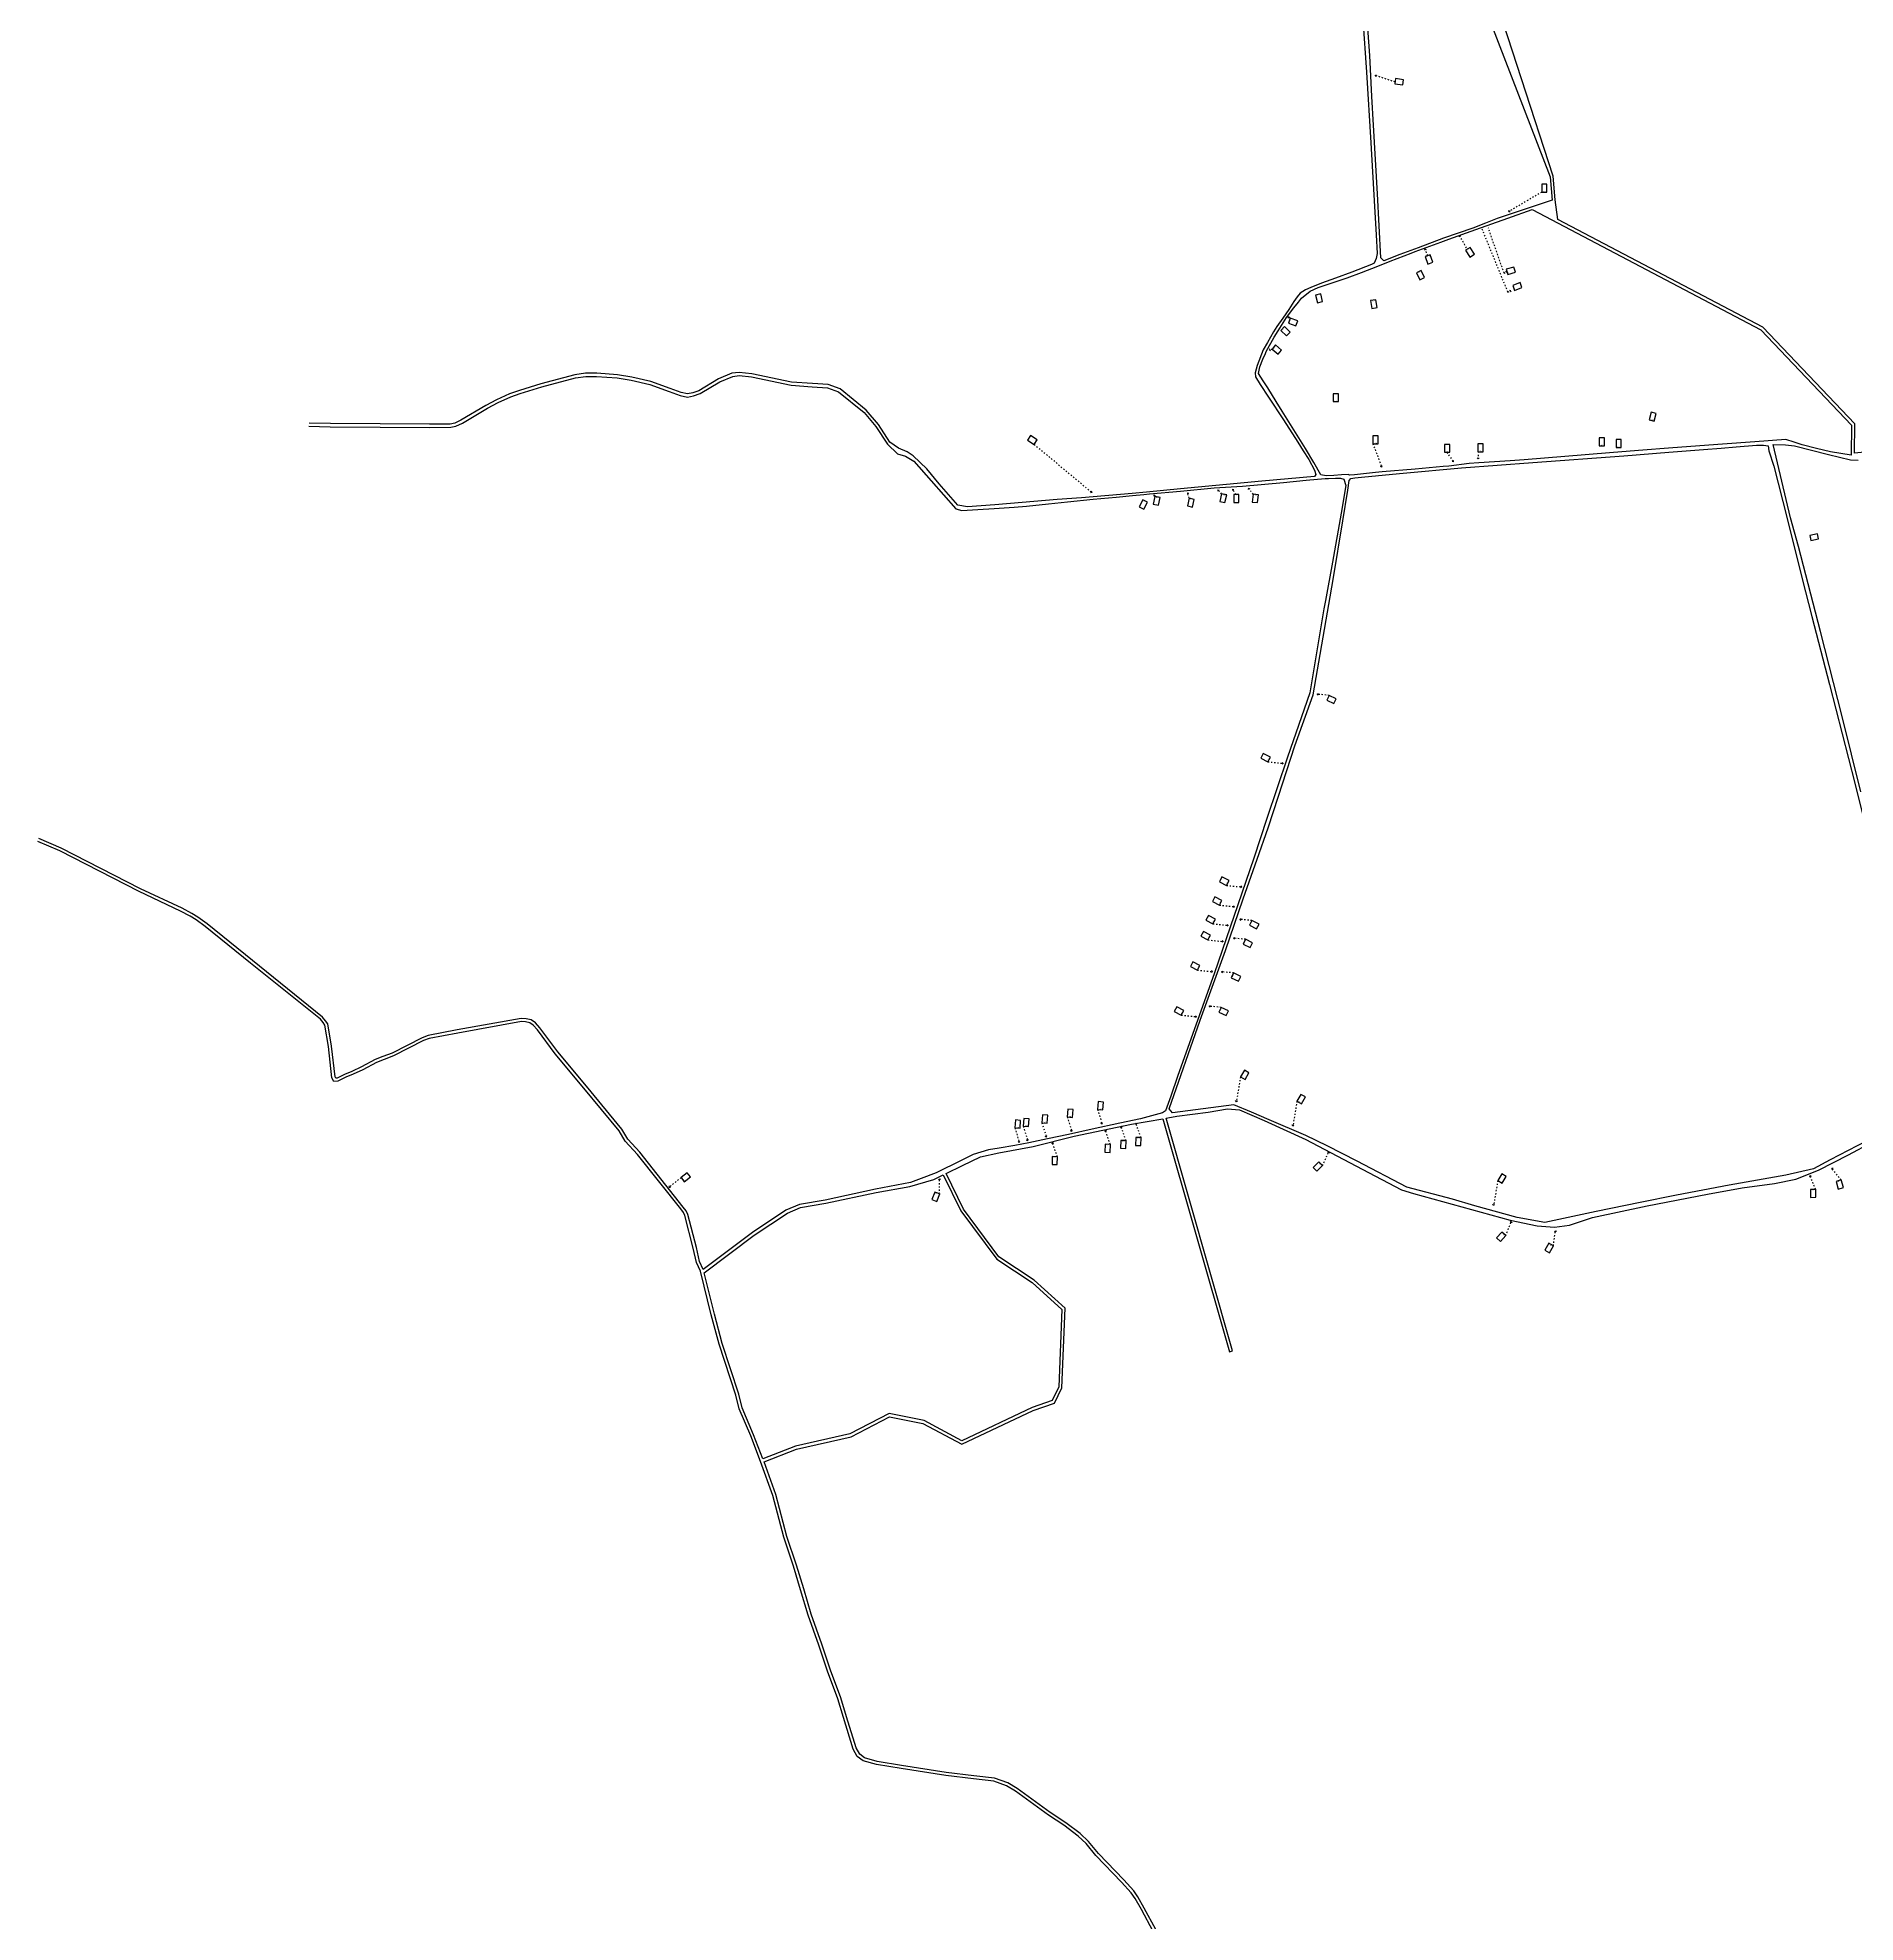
# Model space of a CAD drawing. Extents: x 714896 to 749292, y 8417558 to 8447149.
# Drawn here: x 725085 to 728523, y 8422141 to 8425706 of the extents above; entities that cross this region are included whole.
import ezdxf
from ezdxf.enums import TextEntityAlignment as Align

# ---------------------------------------------------------------- set-up
doc = ezdxf.new("R2010")
doc.units = 0
doc.header["$MEASUREMENT"] = 0
doc.linetypes.add('ACAD_ISO03W100', pattern=[30, 12, -18])
for name, color, linetype in [('LOTE', 7, 'CONTINUOUS'), ('NUM-PORTA', 7, 'CONTINUOUS'), ('QUADRA', 6, 'CONTINUOUS')]:
    doc.layers.add(name, color=color, linetype=linetype)

msp = doc.modelspace()

# ---------------------------------------------------------------- linework, layer by layer
at = {"layer": 'LOTE'}
for p, q in [((727653.8, 8425628.9), (727652.5, 8425619)), ((727652.5, 8425619), (727667.4, 8425616.9)), ((727668.7, 8425626.8), (727653.8, 8425628.9)), ((727667.4, 8425616.9), (727668.7, 8425626.8)), ((727930.2, 8425429.2), (727930.2, 8425414.2)), ((727940.2, 8425429.2), (727930.2, 8425429.2)), ((727930.2, 8425414.2), (727940.2, 8425414.2)), ((727940.2, 8425414.2), (727940.2, 8425429.2)), ((727719.4, 8425295.7), (727709.9, 8425292.4)), ((727709.9, 8425292.4), (727714.8, 8425278.2)), ((727724.2, 8425281.5), (727719.4, 8425295.7)), ((727794.7, 8425309.5), (727786.3, 8425304.1)), ((727786.3, 8425304.1), (727794.3, 8425291.4)), ((727794.3, 8425291.4), (727802.8, 8425296.8)), ((727802.8, 8425296.8), (727794.7, 8425309.5)), ((727702.3, 8425266.2), (727693.3, 8425261.8)), ((727693.3, 8425261.8), (727699.8, 8425248.3)), ((727708.8, 8425252.7), (727702.3, 8425266.2)), ((727714.8, 8425278.2), (727724.2, 8425281.5)), ((727877.6, 8425272.3), (727863.2, 8425268.2)), ((727863.2, 8425268.2), (727866, 8425258.6)), ((727866, 8425258.6), (727880.4, 8425262.7)), ((727880.4, 8425262.7), (727877.6, 8425272.3)), ((727512.1, 8425221.8), (727502.4, 8425219.5)), ((727502.4, 8425219.5), (727505.8, 8425204.9)), ((727515.5, 8425207.1), (727512.1, 8425221.8)), ((727699.8, 8425248.3), (727708.8, 8425252.7)), ((727889.3, 8425243), (727875.3, 8425237.6)), ((727875.3, 8425237.6), (727878.9, 8425228.3)), ((727878.9, 8425228.3), (727892.9, 8425233.7)), ((727892.9, 8425233.7), (727889.3, 8425243)), ((727505.8, 8425204.9), (727515.5, 8425207.1)), ((727616.2, 8425210.6), (727606.3, 8425208.9)), ((727606.3, 8425208.9), (727609, 8425194.1)), ((727609, 8425194.1), (727618.8, 8425195.9)), ((727618.8, 8425195.9), (727616.2, 8425210.6)), ((727443.5, 8425159.7), (727436.7, 8425152.4)), ((727436.7, 8425152.4), (727447.6, 8425142.2)), ((727454.4, 8425149.4), (727443.5, 8425159.7)), ((727447.6, 8425142.2), (727454.4, 8425149.4)), ((727454.5, 8425175.8), (727451, 8425166.4)), ((727451, 8425166.4), (727465, 8425161.1)), ((727468.6, 8425170.5), (727454.5, 8425175.8)), ((727465, 8425161.1), (727468.6, 8425170.5)), ((727426.7, 8425125), (727420.2, 8425117.4)), ((727420.2, 8425117.4), (727431.5, 8425107.6)), ((727438.1, 8425115.2), (727426.7, 8425125)), ((727431.5, 8425107.6), (727438.1, 8425115.2)), ((727535.7, 8425032.8), (727535.7, 8425017.8)), ((727545.7, 8425032.8), (727535.7, 8425032.8)), ((727535.7, 8425017.8), (727545.7, 8425017.8)), ((727545.7, 8425017.8), (727545.7, 8425032.8)), ((728137.2, 8424998.2), (728133.4, 8424983.7)), ((728133.4, 8424983.7), (728143, 8424981.2)), ((728146.9, 8424995.7), (728137.2, 8424998.2)), ((728143, 8424981.2), (728146.9, 8424995.7)), ((726963, 8424953.5), (726957.6, 8424945.1)), ((726957.6, 8424945.1), (726970.2, 8424937)), ((726975.6, 8424945.5), (726963, 8424953.5)), ((726970.2, 8424937), (726975.6, 8424945.5)), ((727610.7, 8424953.2), (727610.7, 8424938.2)), ((727620.7, 8424953.2), (727610.7, 8424953.2)), ((727610.7, 8424938.2), (727620.7, 8424938.2)), ((727620.7, 8424938.2), (727620.7, 8424953.2)), ((727746.5, 8424937), (727746.5, 8424922)), ((727756.5, 8424937), (727746.5, 8424937)), ((727756.5, 8424922), (727756.5, 8424937)), ((727809.2, 8424937.9), (727809.2, 8424922.9)), ((727819.2, 8424937.9), (727809.2, 8424937.9)), ((727819.2, 8424922.9), (727819.2, 8424937.9)), ((728039.2, 8424949.3), (728039.2, 8424934.3)), ((728049.2, 8424949.3), (728039.2, 8424949.3)), ((728039.2, 8424934.3), (728049.2, 8424934.3)), ((728049.2, 8424934.3), (728049.2, 8424949.3)), ((728070.8, 8424946.1), (728070.8, 8424931.1)), ((728080.8, 8424946.1), (728070.8, 8424946.1)), ((728080.8, 8424931.1), (728080.8, 8424946.1)), ((727746.5, 8424922), (727756.5, 8424922)), ((727809.2, 8424922.9), (727819.2, 8424922.9)), ((728070.8, 8424931.1), (728080.8, 8424931.1)), ((727175.6, 8424832.2), (727168.9, 8424818.8)), ((727184.6, 8424827.8), (727175.6, 8424832.2)), ((727177.9, 8424814.4), (727184.6, 8424827.8)), ((727198.3, 8424838.7), (727195.4, 8424824)), ((727208.2, 8424836.7), (727198.3, 8424838.7)), ((727205.2, 8424822), (727208.2, 8424836.7)), ((727263.4, 8424835.3), (727259.9, 8424820.7)), ((727273.1, 8424833), (727263.4, 8424835.3)), ((727269.6, 8424818.4), (727273.1, 8424833)), ((727324.7, 8424843.7), (727321.3, 8424829.1)), ((727321.3, 8424829.1), (727331, 8424826.8)), ((727334.5, 8424841.4), (727324.7, 8424843.7)), ((727331, 8424826.8), (727334.5, 8424841.4)), ((727347.6, 8424842.3), (727347.6, 8424827.3)), ((727357.6, 8424842.3), (727347.6, 8424842.3)), ((727347.6, 8424827.3), (727357.6, 8424827.3)), ((727357.6, 8424827.3), (727357.6, 8424842.3)), ((727384.4, 8424842.9), (727382.8, 8424827.9)), ((727382.8, 8424827.9), (727392.7, 8424826.9)), ((727394.3, 8424841.8), (727384.4, 8424842.9)), ((727392.7, 8424826.9), (727394.3, 8424841.8)), ((727168.9, 8424818.8), (727177.9, 8424814.4)), ((727195.4, 8424824), (727205.2, 8424822)), ((727259.9, 8424820.7), (727269.6, 8424818.4)), ((728451.9, 8424767.9), (728437.2, 8424764.9)), ((728437.2, 8424764.9), (728439.2, 8424755.1)), ((728439.2, 8424755.1), (728453.9, 8424758.1)), ((728453.9, 8424758.1), (728451.9, 8424767.9)), ((727528.2, 8424462.2), (727523.8, 8424453.3)), ((727523.8, 8424453.3), (727537.3, 8424446.6)), ((727541.7, 8424455.6), (727528.2, 8424462.2)), ((727537.3, 8424446.6), (727541.7, 8424455.6)), ((727403.6, 8424352.2), (727399, 8424343.4)), ((727399, 8424343.4), (727412.3, 8424336.4)), ((727416.9, 8424345.3), (727403.6, 8424352.2)), ((727412.3, 8424336.4), (727416.9, 8424345.3)), ((727325.4, 8424118.6), (727320.8, 8424109.7)), ((727338.7, 8424111.7), (727325.4, 8424118.6)), ((727311.9, 8424081.2), (727307.3, 8424072.3)), ((727325.2, 8424074.3), (727311.9, 8424081.2)), ((727320.8, 8424109.7), (727334.1, 8424102.8)), ((727334.1, 8424102.8), (727338.7, 8424111.7)), ((727299.7, 8424045.8), (727295, 8424036.9)), ((727313, 8424038.9), (727299.7, 8424045.8)), ((727307.3, 8424072.3), (727320.6, 8424065.4)), ((727320.6, 8424065.4), (727325.2, 8424074.3)), ((727290.2, 8424015.3), (727285.6, 8424006.4)), ((727285.6, 8424006.4), (727298.9, 8423999.5)), ((727303.5, 8424008.4), (727290.2, 8424015.3)), ((727295, 8424036.9), (727308.3, 8424030)), ((727298.9, 8423999.5), (727303.5, 8424008.4)), ((727308.3, 8424030), (727313, 8424038.9)), ((727382, 8424036.3), (727377.6, 8424027.3)), ((727377.6, 8424027.3), (727391, 8424020.7)), ((727395.5, 8424029.6), (727382, 8424036.3)), ((727391, 8424020.7), (727395.5, 8424029.6)), ((727369.9, 8424000.7), (727365.5, 8423991.8)), ((727365.5, 8423991.8), (727379, 8423985.1)), ((727383.4, 8423994.1), (727369.9, 8424000.7)), ((727379, 8423985.1), (727383.4, 8423994.1)), ((727270.2, 8423958.3), (727265.6, 8423949.5)), ((727265.6, 8423949.5), (727278.9, 8423942.5)), ((727283.5, 8423951.4), (727270.2, 8423958.3)), ((727278.9, 8423942.5), (727283.5, 8423951.4)), ((727347.5, 8423937.1), (727343.1, 8423928.1)), ((727360.9, 8423930.5), (727347.5, 8423937.1)), ((727343.1, 8423928.1), (727356.5, 8423921.5)), ((727356.5, 8423921.5), (727360.9, 8423930.5)), ((727239.9, 8423873.1), (727235.2, 8423864.2)), ((727235.2, 8423864.2), (727248.5, 8423857.3)), ((727253.2, 8423866.2), (727239.9, 8423873.1)), ((727248.5, 8423857.3), (727253.2, 8423866.2)), ((727324, 8423872), (727319.6, 8423863.1)), ((727319.6, 8423863.1), (727333.1, 8423856.4)), ((727337.5, 8423865.4), (727324, 8423872)), ((727333.1, 8423856.4), (727337.5, 8423865.4)), ((727367.9, 8423753.3), (727360.3, 8423740.4)), ((727360.3, 8423740.4), (727369, 8423735.3)), ((727376.5, 8423748.3), (727367.9, 8423753.3)), ((727369, 8423735.3), (727376.5, 8423748.3)), ((727091.1, 8423693.6), (727090, 8423678.6)), ((727101.1, 8423692.9), (727091.1, 8423693.6)), ((727099.9, 8423677.9), (727101.1, 8423692.9)), ((727474.8, 8423707.4), (727467.2, 8423694.5)), ((727467.2, 8423694.5), (727475.8, 8423689.4)), ((727483.4, 8423702.4), (727474.8, 8423707.4)), ((727475.8, 8423689.4), (727483.4, 8423702.4)), ((726934.6, 8423659), (726933.5, 8423644)), ((726944.6, 8423658.2), (726934.6, 8423659)), ((726943.5, 8423643.3), (726944.6, 8423658.2)), ((726950.5, 8423662), (726949.4, 8423647)), ((726960.5, 8423661.3), (726950.5, 8423662)), ((726959.4, 8423646.3), (726960.5, 8423661.3)), ((726985.9, 8423668.8), (726984.8, 8423653.8)), ((726984.8, 8423653.8), (726994.8, 8423653.1)), ((726995.9, 8423668.1), (726985.9, 8423668.8)), ((726994.8, 8423653.1), (726995.9, 8423668.1)), ((727033.8, 8423679.6), (727032.6, 8423664.7)), ((727032.6, 8423664.7), (727042.6, 8423663.9)), ((727043.7, 8423678.9), (727033.8, 8423679.6)), ((727042.6, 8423663.9), (727043.7, 8423678.9)), ((727090, 8423678.6), (727099.9, 8423677.9)), ((726933.5, 8423644), (726943.5, 8423643.3)), ((726949.4, 8423647), (726959.4, 8423646.3)), ((727104.4, 8423612.9), (727104, 8423597.9)), ((727114.4, 8423612.7), (727104.4, 8423612.9)), ((727134, 8423620.2), (727133.7, 8423605.3)), ((727144, 8423620), (727134, 8423620.2)), ((727143.7, 8423605), (727144, 8423620)), ((727162.3, 8423625.8), (727161.9, 8423610.9)), ((727172.3, 8423625.6), (727162.3, 8423625.8)), ((727171.9, 8423610.6), (727172.3, 8423625.6)), ((727004.2, 8423589.7), (727003.9, 8423574.7)), ((727014.2, 8423589.5), (727004.2, 8423589.7)), ((727013.8, 8423574.5), (727014.2, 8423589.5)), ((727104, 8423597.9), (727114, 8423597.7)), ((727114, 8423597.7), (727114.4, 8423612.7)), ((727133.7, 8423605.3), (727143.7, 8423605)), ((727161.9, 8423610.9), (727171.9, 8423610.6)), ((727508.7, 8423579.8), (727498, 8423569.3)), ((727515.7, 8423572.6), (727508.7, 8423579.8)), ((726313.7, 8423559.2), (726302.1, 8423549.8)), ((726302.1, 8423549.8), (726308.4, 8423542)), ((726308.4, 8423542), (726320, 8423551.5)), ((726320, 8423551.5), (726313.7, 8423559.2)), ((727003.9, 8423574.7), (727013.8, 8423574.5)), ((727498, 8423569.3), (727504.9, 8423562.1)), ((727504.9, 8423562.1), (727515.7, 8423572.6)), ((727854.6, 8423557.3), (727847, 8423544.3)), ((727847, 8423544.3), (727855.7, 8423539.3)), ((727863.2, 8423552.2), (727854.6, 8423557.3)), ((727855.7, 8423539.3), (727863.2, 8423552.2)), ((728496.5, 8423545.4), (728486.9, 8423542.6)), ((728486.9, 8423542.6), (728491.2, 8423528.2)), ((728500.8, 8423531.1), (728496.5, 8423545.4)), ((726782.1, 8423522.4), (726776.8, 8423508.4)), ((726776.8, 8423508.4), (726786.1, 8423504.9)), ((726791.4, 8423518.9), (726782.1, 8423522.4)), ((726786.1, 8423504.9), (726791.4, 8423518.9)), ((728448.5, 8423527.7), (728438.5, 8423527.5)), ((728438.5, 8423527.5), (728438.8, 8423512.5)), ((728438.8, 8423512.5), (728448.8, 8423512.7)), ((728448.8, 8423512.7), (728448.5, 8423527.7)), ((728491.2, 8423528.2), (728500.8, 8423531.1)), ((727855, 8423446.8), (727844.9, 8423435.7)), ((727844.9, 8423435.7), (727852.2, 8423429)), ((727852.2, 8423429), (727862.4, 8423440.1)), ((727862.4, 8423440.1), (727855, 8423446.8)), ((727943.6, 8423425.7), (727936.3, 8423412.6)), ((727936.3, 8423412.6), (727945.1, 8423407.7)), ((727952.3, 8423420.8), (727943.6, 8423425.7)), ((727945.1, 8423407.7), (727952.3, 8423420.8))]:
    msp.add_line(p, q, dxfattribs=at)
for points in [[(727615.4, 8425634.9), (727617.6, 8425636.2)], [(727615.4, 8425634.9), (727617.2, 8425633)], [(727868, 8425377.4), (727868.4, 8425380)], [(727868, 8425377.4), (727870.6, 8425377.5)], [(727774.3, 8425332), (727774, 8425329.4)], [(727774.3, 8425332), (727776.8, 8425331.1)], [(727709.3, 8425307), (727708.6, 8425304.4)], [(727709.3, 8425307), (727711.6, 8425305.8)], [(727864.6, 8425263.4), (727862, 8425264)], [(727864.6, 8425263.4), (727863.4, 8425261)], [(727871.8, 8425227.6), (727869.2, 8425228.2)], [(727871.8, 8425227.6), (727870.6, 8425225.3)], [(727450.2, 8425178.6), (727452.8, 8425178.4)], [(727450.2, 8425178.6), (727450.5, 8425176)], [(727415.1, 8425115.9), (727416.8, 8425117.8)], [(727415.1, 8425115.9), (727417.3, 8425114.5)], [(727763.4, 8424903.7), (727760.9, 8424904.4)], [(727763.4, 8424903.7), (727763.5, 8424906.3)], [(727810, 8424909.6), (727808.4, 8424911.7)], [(727810, 8424909.6), (727811.7, 8424911.7)], [(727627.8, 8424893.7), (727625.5, 8424895)], [(727627.8, 8424893.7), (727628.5, 8424896.2)], [(727079.6, 8424845.7), (727077, 8424845.5)], [(727079.6, 8424845.7), (727078.9, 8424848.2)], [(727196.8, 8424841.4), (727196.6, 8424838.8)], [(727196.8, 8424841.4), (727199.3, 8424840.5)], [(727260.5, 8424845.2), (727260.2, 8424842.6)], [(727260.5, 8424845.2), (727263, 8424844.4)], [(727317.8, 8424851.1), (727317.5, 8424848.5)], [(727317.8, 8424851.1), (727320.2, 8424850.2)], [(727345.5, 8424852.5), (727345.2, 8424849.9)], [(727345.5, 8424852.5), (727348, 8424851.7)], [(727375.3, 8424854.1), (727375, 8424851.5)], [(727375.3, 8424854.1), (727377.8, 8424853.2)], [(727505.5, 8424464.3), (727507.7, 8424465.8)], [(727505.5, 8424464.3), (727507.5, 8424462.5)], [(727440.9, 8424333.4), (727438.7, 8424332)], [(727440.9, 8424333.4), (727439, 8424335.3)], [(727362.7, 8424099.8), (727360.5, 8424098.4)], [(727362.7, 8424099.8), (727360.8, 8424101.6)], [(727349.2, 8424062.4), (727347, 8424061)], [(727349.2, 8424062.4), (727347.3, 8424064.2)], [(727336.9, 8424027), (727334.7, 8424025.6)], [(727336.9, 8424027), (727335, 8424028.8)], [(727359.3, 8424038.3), (727361.5, 8424039.8)], [(727359.3, 8424038.3), (727361.3, 8424036.6)], [(727327.5, 8423996.5), (727325.3, 8423995.1)], [(727327.5, 8423996.5), (727325.6, 8423998.3)], [(727347.3, 8424002.8), (727349.4, 8424004.3)], [(727347.3, 8424002.8), (727349.2, 8424001)], [(727307.5, 8423939.5), (727305.3, 8423938.1)], [(727307.5, 8423939.5), (727305.6, 8423941.4)], [(727324.8, 8423939.2), (727327, 8423940.7)], [(727324.8, 8423939.2), (727326.7, 8423937.4)], [(727301.4, 8423874.1), (727303.5, 8423875.6)], [(727301.4, 8423874.1), (727303.3, 8423872.3)], [(727277.1, 8423854.3), (727274.9, 8423852.9)], [(727277.1, 8423854.3), (727275.2, 8423856.1)], [(727352.6, 8423693.3), (727351.3, 8423695.6)], [(727352.6, 8423693.3), (727354.5, 8423695.1)], [(727098.5, 8423651.2), (727096.3, 8423652.7)], [(727098.5, 8423651.2), (727099.5, 8423653.7)], [(727162.4, 8423652.6), (727161.5, 8423650.1)], [(727162.4, 8423652.6), (727164.6, 8423651.3)], [(727459.5, 8423647.4), (727458.1, 8423649.7)], [(727459.5, 8423647.4), (727461.4, 8423649.2)], [(726942, 8423616.6), (726939.8, 8423618)], [(726942, 8423616.6), (726943, 8423619)], [(726958, 8423619.6), (726955.8, 8423621)], [(726958, 8423619.6), (726958.9, 8423622.1)], [(726993.4, 8423626.4), (726991.2, 8423627.8)], [(726993.4, 8423626.4), (726994.3, 8423628.9)], [(727004.3, 8423616.4), (727003.5, 8423614)], [(727004.3, 8423616.4), (727006.5, 8423615.1)], [(727041.2, 8423637.2), (727039, 8423638.7)], [(727041.2, 8423637.2), (727042.1, 8423639.7)], [(727104.5, 8423639.6), (727103.7, 8423637.1)], [(727104.5, 8423639.6), (727106.7, 8423638.3)], [(727134.1, 8423647), (727133.3, 8423644.5)], [(727134.1, 8423647), (727136.3, 8423645.7)], [(727527.4, 8423598.8), (727525.1, 8423597.6)], [(727527.4, 8423598.8), (727528.1, 8423596.3)], [(726790.9, 8423547.6), (726789.3, 8423545.5)], [(726790.9, 8423547.6), (726792.6, 8423545.6)], [(728437.4, 8423554.2), (728436.7, 8423551.6)], [(728437.4, 8423554.2), (728439.7, 8423552.9)], [(728478.7, 8423568), (728481.3, 8423567.5)], [(728478.7, 8423568), (728478.7, 8423565.4)], [(726279.7, 8423531.7), (726280.3, 8423534.3)], [(726279.7, 8423531.7), (726282.3, 8423531.8)], [(727839.3, 8423497.3), (727838, 8423499.5)], [(727839.3, 8423497.3), (727841.2, 8423499)], [(727872.6, 8423466.9), (727870.3, 8423465.6)], [(727872.6, 8423466.9), (727873.4, 8423464.4)], [(727956.1, 8423449.3), (727954.2, 8423447.5)], [(727956.1, 8423449.3), (727957.5, 8423447.1)]]:
    msp.add_lwpolyline(points, dxfattribs=at)
at = {"layer": 'LOTE', "color": 7, "linetype": 'ACAD_ISO03W100', "ltscale": 0.2}
for points in [[(727653, 8425622.5), (727615.4, 8425634.9)], [(727930.2, 8425414.2), (727868, 8425377.4)], [(727788.2, 8425308.9), (727774.3, 8425332)], [(727866.3, 8425225.2), (727816.8, 8425346.1)], [(727859.1, 8425261), (727829.2, 8425346.4)], [(727714.7, 8425294.1), (727709.3, 8425307)], [(727859.1, 8425261), (727864.6, 8425263.4)], [(727866.3, 8425225.2), (727871.8, 8425227.6)], [(727454.5, 8425175.8), (727450.2, 8425178.6)], [(727421.1, 8425116.6), (727415.1, 8425115.9)], [(726970.2, 8424937), (727079.6, 8424845.7)], [(727610.7, 8424938.2), (727627.8, 8424893.7)], [(727750.6, 8424922), (727763.4, 8424903.7)], [(727810.4, 8424923.1), (727810, 8424909.6)], [(727198.3, 8424838.7), (727196.8, 8424841.4)], [(727263.4, 8424835.3), (727260.5, 8424845.2)], [(727324.7, 8424843.7), (727317.8, 8424851.1)], [(727351.6, 8424842.3), (727345.5, 8424852.5)], [(727384.4, 8424842.9), (727375.3, 8424854.1)], [(727528.2, 8424462.2), (727505.5, 8424464.3)], [(727412.3, 8424336.4), (727440.9, 8424333.4)], [(727334.1, 8424102.8), (727362.7, 8424099.8)], [(727320.6, 8424065.4), (727349.2, 8424062.4)], [(727308.3, 8424030), (727336.9, 8424027)], [(727382, 8424036.3), (727359.3, 8424038.3)], [(727298.9, 8423999.5), (727327.5, 8423996.5)], [(727369.9, 8424000.7), (727347.3, 8424002.8)], [(727278.9, 8423942.5), (727307.5, 8423939.5)], [(727347.5, 8423937.1), (727324.8, 8423939.2)], [(727324, 8423872), (727301.4, 8423874.1)], [(727248.5, 8423857.3), (727277.1, 8423854.3)], [(727360.3, 8423740.4), (727352.6, 8423693.3)], [(727467.2, 8423694.5), (727459.5, 8423647.4)], [(726984.8, 8423653.8), (726993.4, 8423626.4)], [(727032.6, 8423664.7), (727041.2, 8423637.2)], [(727090, 8423678.6), (727098.5, 8423651.2)], [(727172.3, 8423625.6), (727162.4, 8423652.6)], [(726933.5, 8423644), (726942, 8423616.6)], [(726949.4, 8423647), (726958, 8423619.6)], [(727014.2, 8423589.5), (727004.3, 8423616.4)], [(727114.4, 8423612.7), (727104.5, 8423639.6)], [(727144, 8423620), (727134.1, 8423647)], [(727515.7, 8423572.6), (727527.4, 8423598.8)], [(726302.1, 8423549.8), (726279.7, 8423531.7)], [(726791.4, 8423518.9), (726790.9, 8423547.6)], [(727847, 8423544.3), (727839.3, 8423497.3)], [(728448.5, 8423527.7), (728437.4, 8423554.2)], [(728496.5, 8423545.4), (728478.7, 8423568)], [(727862.4, 8423440.1), (727872.6, 8423466.9)], [(727952.3, 8423420.8), (727956.1, 8423449.3)]]:
    msp.add_lwpolyline(points, dxfattribs=at)
at = {"layer": 'QUADRA'}
for points in [[(728540.6, 8424922), (728521.9, 8424920.5), (728522.5, 8424975.7), (728348.6, 8425158.7), (727960.8, 8425362.5), (727955.7, 8425399.7), (727951.9, 8425444.6), (727832.3, 8425813.3), (727917, 8426103.6), (727959.1, 8426374.1), (727968.2, 8426375.9), (728256.4, 8426430.5), (728476.7, 8426472.2), (729749, 8426718.8)], [(727798.6, 8425826.1), (727946, 8425443.4), (727949.7, 8425399.1), (727846.1, 8425364.1), (727823.6, 8425355.6), (727800, 8425346.2), (727744.6, 8425327), (727696.3, 8425308.8), (727662.1, 8425295.9), (727631.5, 8425284.4), (727625.6, 8425289.8), (727619.3, 8425410.9), (727612, 8425540.9), (727609.1, 8425595.4), (727604.8, 8425672.4), (727600, 8425741.1)], [(727592, 8425740.9), (727598.5, 8425641.1), (727607.2, 8425507.2), (727614, 8425386.8), (727617, 8425333.2), (727619, 8425298.1), (727617.3, 8425288.4), (727613.5, 8425279.9), (727608.1, 8425277.3), (727571.1, 8425262.8), (727540.1, 8425251.4), (727513.4, 8425241.8), (727493.6, 8425233.9), (727483.6, 8425229.4), (727473, 8425223), (727467.4, 8425216.3), (727461.3, 8425207.2), (727452.1, 8425191.9), (727440.6, 8425176), (727429, 8425160.1), (727423, 8425149.6), (727411.3, 8425129.5), (727403.5, 8425116), (727391.7, 8425086.4), (727387.9, 8425072.4), (727388.7, 8425064.6), (727397.9, 8425050.4), (727413.7, 8425026.2), (727441.5, 8424983.7), (727469.2, 8424941.1), (727479.3, 8424924.7), (727489.4, 8424908.2), (727500.3, 8424888.3), (727502.7, 8424880.1), (727500.7, 8424876.3), (727400.8, 8424867.4), (727247.2, 8424853.1), (727182.8, 8424846.6), (727155.5, 8424844.1), (727059.8, 8424836), (727013.9, 8424832.8), (726947.6, 8424827), (726895.8, 8424822.5), (726844.1, 8424819.1), (726825.6, 8424822.3), (726790.2, 8424862.5), (726766.9, 8424890.8), (726741.3, 8424915.1), (726729.9, 8424923.2), (726713.6, 8424929.9), (726697.3, 8424941.2), (726675.7, 8424974.3), (726652.5, 8425001.9), (726603.3, 8425042), (726580.5, 8425050), (726550.9, 8425052), (726511.1, 8425054.9), (726436.3, 8425070.6), (726412.1, 8425073.1), (726398.3, 8425071.4), (726373, 8425060.8), (726335.6, 8425038.4), (726324.2, 8425034.4), (726314.2, 8425032.6), (726302.3, 8425035.2), (726281.7, 8425042.5), (726244.9, 8425056.1), (726209.1, 8425064.2), (726182, 8425068.8), (726142.7, 8425071.5), (726121.5, 8425071.4), (726101.1, 8425068.7), (726037, 8425051.6), (725996.3, 8425038.7), (725977.8, 8425032.5), (725953.4, 8425021.4), (725933.2, 8425010.6), (725885.9, 8424982.5), (725874.4, 8424977.4), (725865.7, 8424975.3), (725826.1, 8424975.1), (725732.9, 8424975.6), (725638.8, 8424976.2), (725598.5, 8424977.3)], [(725598.4, 8424971.3), (725598.4, 8424971.3), (725638.7, 8424970.2), (725732.8, 8424969.6), (725826.1, 8424969.1), (725866.4, 8424969.3), (725876.3, 8424971.7), (725888.6, 8424977.2), (725936.2, 8425005.3), (725956.1, 8425016), (725980, 8425026.9), (725998.1, 8425033), (726038.7, 8425045.9), (726102.3, 8425062.8), (726121.9, 8425065.4), (726142.5, 8425065.5), (726181.3, 8425062.9), (726207.9, 8425058.4), (726243.2, 8425050.3), (726279.7, 8425036.8), (726300.7, 8425029.4), (726314.1, 8425026.5), (726325.7, 8425028.6), (726338.1, 8425033), (726375.8, 8425055.4), (726399.9, 8425065.6), (726412.2, 8425067.1), (726435.4, 8425064.6), (726510.3, 8425049), (726550.4, 8425046), (726579.3, 8425044.1), (726600.3, 8425036.7), (726648.3, 8424997.6), (726670.9, 8424970.7), (726692.7, 8424937.3), (726711.8, 8424918.9), (726726.5, 8424914.8), (726726.5, 8424914.8), (726742.3, 8424905.3), (726775.2, 8424868), (726821.8, 8424815), (726833.6, 8424811.6), (726863.3, 8424813.7), (726894.6, 8424815.9), (726932, 8424818.4), (726955.6, 8424820.1), (726997.1, 8424824.8), (727033.5, 8424828.4), (727081.7, 8424833.1), (727125.4, 8424837.4), (727156, 8424840.3), (727177.6, 8424842.3), (727188.6, 8424843.3), (727246.9, 8424848.2), (727310.4, 8424854.9), (727364, 8424857.8), (727441.5, 8424864.9), (727484.5, 8424869), (727520.3, 8424872.4), (727527, 8424872.6), (727539.9, 8424872.8), (727549.8, 8424872.9), (727555.8, 8424871.3), (727560, 8424859.2), (727550.7, 8424806.8), (727534.3, 8424714.4), (727521, 8424641.8), (727517.9, 8424626), (727504.9, 8424546.4), (727491.8, 8424466.9), (727449.4, 8424345.3), (727410.3, 8424229), (727385.6, 8424154.2), (727310.4, 8423935.5), (727267.1, 8423813.4), (727241.5, 8423741.2), (727228.4, 8423704), (727218.5, 8423676.3), (727213.1, 8423672.6), (727171.3, 8423661.1), (727132, 8423652.6), (727079.7, 8423641.3), (727035.3, 8423631.7), (726995.2, 8423623.1), (726959.9, 8423615.5), (726933.7, 8423610.6), (726904.1, 8423605.7), (726883.6, 8423602.2), (726855, 8423593.5), (726832, 8423582.2), (726784.9, 8423559), (726756.6, 8423548), (726736.3, 8423540.9), (726670.2, 8423527.9), (726574.9, 8423507.3), (726526.5, 8423499), (726500.7, 8423488.1), (726437.1, 8423446.2), (726344.3, 8423375.9), (726337.3, 8423391), (726331.3, 8423417.8), (726315, 8423480.1), (726311.9, 8423487.3), (726306.5, 8423494.3), (726224.3, 8423597.8), (726201.5, 8423622.6), (726190.4, 8423641.6), (726123.2, 8423722.7), (726068.8, 8423787.6), (726035.3, 8423833.4), (726026.7, 8423842.8), (726018.7, 8423848.3), (726009, 8423850.2), (726000, 8423851.2), (725878.7, 8423829.2), (725823.9, 8423819), (725812.4, 8423814.6), (725756, 8423785.5), (725738.4, 8423778.8), (725723.7, 8423773.1), (725697.7, 8423759.5), (725679.3, 8423750.8), (725665.6, 8423745.2), (725651.4, 8423738.3), (725648.9, 8423738), (725647.7, 8423740.6), (725641, 8423798.6), (725634.1, 8423840.6), (725629.9, 8423846.7), (725624.2, 8423853.7), (725491.4, 8423960.4), (725405.7, 8424030), (725388.3, 8424042.6), (725376.6, 8424049.8), (725358.3, 8424059.5), (725279.6, 8424096.5), (725129.6, 8424173.2), (725087.6, 8424191.5)], [(728561, 8423627.8), (728475.7, 8423583.3), (728444.1, 8423566.8), (728392, 8423554.4), (728284.8, 8423535.5), (728184.9, 8423516.4), (728116.5, 8423502.7), (728033, 8423486), (727935.9, 8423464.7), (727884, 8423474.2), (727803.9, 8423496.8), (727761.4, 8423508.9), (727675.1, 8423532.1), (727581.3, 8423580.8), (727524.5, 8423610.3), (727484.2, 8423629.3), (727414.6, 8423659.2), (727381.4, 8423673.4), (727347.9, 8423687.8), (727232, 8423672.3), (727225.3, 8423679.7), (727284.4, 8423847.6), (727332, 8423979.7), (727365.3, 8424077.5), (727392, 8424152.6), (727413, 8424211.7), (727432.6, 8424271.4), (727463.2, 8424366.6), (727498.2, 8424463), (727536, 8424681.2), (727554.1, 8424792.4), (727563.2, 8424850.6), (727565.9, 8424868.9), (727569.2, 8424872.5), (727576.6, 8424873.9), (727595.8, 8424875.8), (727615.5, 8424877.7), (727621.5, 8424878.3), (727668.1, 8424882.4), (727778.4, 8424892.8), (727913.2, 8424902.8), (728085.3, 8424915.3), (728170.8, 8424922.4), (728236.4, 8424927.3), (728269.5, 8424929.7), (728298, 8424932.1), (728336.2, 8424935.3), (728349.8, 8424935.8), (728358.6, 8424934), (728360, 8424925), (728369.5, 8424896), (728394.8, 8424796.8), (728423.1, 8424682.6), (728441, 8424611.5), (728474.9, 8424482.8), (728522.3, 8424296.4), (728605.5, 8423962.4)], [(728533.7, 8424279.8), (728498.8, 8424422.1), (728457.6, 8424583.2), (728415.8, 8424743.5), (728400.6, 8424798.1), (728368.2, 8424936.6), (728391.2, 8424936.2), (728408.7, 8424934.2), (728472.8, 8424918.1), (728514.5, 8424907.9), (728529, 8424907.3)], [(727195.5, 8422123.8), (727172.9, 8422165.1), (727161, 8422186.1), (727153.8, 8422196.8), (727135.3, 8422217.2), (727087.1, 8422267.2), (727068.5, 8422290.1), (727053.5, 8422304.3), (727026.4, 8422324.6), (726997.1, 8422344.1), (726935, 8422389.2), (726917.8, 8422399.5), (726893.6, 8422407.9), (726855.2, 8422412.5), (726802.8, 8422418.7), (726718.3, 8422431.9), (726671.6, 8422439.5), (726646.6, 8422446.8), (726635.6, 8422454.8), (726627.7, 8422468.7), (726609.3, 8422528.4), (726599, 8422564.1), (726578.9, 8422616), (726563.1, 8422665.1), (726542.5, 8422722), (726528.4, 8422770.2), (726514.9, 8422814.6), (726496.6, 8422869.5), (726475.6, 8422948.5), (726452.5, 8423013), (726433.9, 8423061.1), (726412.3, 8423112.4), (726405.8, 8423138.5), (726374.2, 8423234.6), (726359.4, 8423290.3), (726339.1, 8423372.8), (726331.6, 8423389.1), (726325.4, 8423416.4), (726309.3, 8423478.2), (726306.7, 8423484.2), (726301.8, 8423490.6), (726219.7, 8423593.9), (726196.6, 8423619), (726185.4, 8423638.2), (726118.6, 8423718.9), (726064.1, 8423783.9), (726030.7, 8423829.6), (726022.7, 8423838.2), (726016.3, 8423842.6), (726008.1, 8423844.3), (726000.3, 8423845.2), (725879.8, 8423823.3), (725825.5, 8423813.2), (725814.9, 8423809.2), (725758.4, 8423780), (725740.6, 8423773.2), (725726.2, 8423767.7), (725700.4, 8423754.1), (725681.7, 8423745.3), (725668, 8423739.7), (725653.1, 8423732.4), (725645.2, 8423731.6), (725641.9, 8423738.9), (725635.1, 8423797.8), (725628.4, 8423838.3), (725625.1, 8423843.1), (725619.9, 8423849.4), (725487.6, 8423955.8), (725402, 8424025.2), (725385, 8424037.6), (725373.6, 8424044.5), (725355.6, 8424054.1), (725276.9, 8424091.1), (725127.1, 8424167.8), (725085.2, 8424186)], [(727200.5, 8422127.3), (727178.1, 8422168), (727166.1, 8422189.3), (727158.5, 8422200.5), (727139.7, 8422221.3), (727091.6, 8422271.2), (727072.9, 8422294.1), (727057.4, 8422308.9), (727029.9, 8422329.5), (727000.5, 8422349), (726938.3, 8422394.2), (726920.4, 8422405), (726895, 8422413.7), (726855.9, 8422418.4), (726803.6, 8422424.7), (726719.2, 8422437.8), (726672.9, 8422445.4), (726649.3, 8422452.3), (726640.2, 8422458.9), (726633.3, 8422471.1), (726615.1, 8422530.1), (726604.7, 8422566), (726584.6, 8422618), (726568.8, 8422667), (726548.2, 8422723.9), (726534.2, 8422772), (726520.7, 8422816.5), (726502.3, 8422871.2), (726481.3, 8422950.3), (726459.1, 8423012.3), (726459.1, 8423012.3), (726520.4, 8423036.1), (726623.8, 8423059.4), (726696.5, 8423097.6), (726759.8, 8423084.6), (726833.4, 8423045.5), (726968.3, 8423109.3), (727008.9, 8423123.1), (727022.7, 8423152.3), (727028.7, 8423302.7), (726970.1, 8423356.1), (726903.6, 8423400.3), (726836.5, 8423490), (726803.7, 8423557.8), (726834.5, 8423572.9), (726868.8, 8423589.3), (726903.6, 8423596.5), (726968, 8423608.6), (727045.8, 8423628.6), (727154.3, 8423651.2), (727213.8, 8423661.4), (727339.4, 8423220.6), (727345.1, 8423222.3), (727219.7, 8423662.4), (727222.8, 8423663), (727240.1, 8423665.9), (727299.3, 8423674), (727335.8, 8423680), (727358.4, 8423678.1), (727405.1, 8423658.1), (727484.1, 8423622.3), (727590.7, 8423566.1), (727665.1, 8423526.9), (727687.6, 8423519.8), (727870.7, 8423469.2), (727921.5, 8423458.9), (727954.5, 8423456.3), (727982.9, 8423460.1), (728026.5, 8423474.7), (728129.8, 8423496.7), (728244.1, 8423518.7), (728309.6, 8423530.8), (728370.5, 8423538.9), (728411.1, 8423547.1), (728454.1, 8423564), (728510.5, 8423592.8), (728555.3, 8423617.2)]]:
    msp.add_lwpolyline(points, dxfattribs=at)
for points in [[(728515.8, 8424916.4), (728476.4, 8424923.1), (728449.8, 8424929.5), (728423.2, 8424935.9), (728407.7, 8424941.1), (728392.2, 8424946.3), (728333.6, 8424942), (728272.5, 8424937.4), (728178.5, 8424930.4), (728113.4, 8424925.6), (728058.5, 8424921.1), (727973.7, 8424913.8), (727897, 8424907.6), (727870.5, 8424905.8), (727811.5, 8424901.9), (727792.9, 8424900.7), (727754.6, 8424895.8), (727743.8, 8424894.9), (727691, 8424890.2), (727628.6, 8424884.8), (727615.6, 8424883.7), (727587.5, 8424880.7), (727575.9, 8424879.4), (727566.6, 8424878.5), (727564.1, 8424879.8), (727551.7, 8424879.2), (727537.1, 8424878.3), (727522.6, 8424877.4), (727512.2, 8424879.6), (727499, 8424902.8), (727483.1, 8424929.2), (727464.6, 8424959.4), (727439.5, 8424999.8), (727428.1, 8425018), (727412, 8425043.8), (727403.4, 8425057.5), (727394.8, 8425071.3), (727397, 8425083.4), (727403, 8425098.1), (727407.6, 8425109.2), (727409, 8425112.7), (727424.3, 8425139.6), (727431.7, 8425151.6), (727447.4, 8425177.1), (727461.1, 8425195.6), (727469.9, 8425206.3), (727475.7, 8425213.3), (727492.4, 8425226.6), (727507.4, 8425233.7), (727562.2, 8425252.2), (727589.5, 8425262.3), (727620.3, 8425274.2), (727643.7, 8425283.3), (727683.3, 8425298.8), (727690.9, 8425301.8), (727739.1, 8425319.4), (727754.8, 8425325.1), (727805.7, 8425343.5), (727866, 8425365), (727912.1, 8425381.3), (728344.9, 8425153.8), (728516.5, 8424973.3)], [(726346, 8423369.6), (726440.6, 8423441.3), (726503.5, 8423482.8), (726528.2, 8423493.2), (726576.1, 8423501.4), (726671.3, 8423522), (726735.1, 8423533), (726780.4, 8423546.4), (726798.3, 8423555.2), (726831.4, 8423486.9), (726899.4, 8423395.9), (726966.4, 8423351.4), (727022.6, 8423300.2), (727016.7, 8423153.8), (727004.5, 8423128), (726966.1, 8423114.9), (726833.5, 8423052.2), (726761.9, 8423090.3), (726695.7, 8423103.9), (726621.7, 8423065.1), (726518.6, 8423041.9), (726457, 8423017.9), (726439.4, 8423063.4), (726418, 8423114.3), (726411.6, 8423140.2), (726380, 8423236.3), (726365.2, 8423291.8)]]:
    msp.add_lwpolyline(points, close=True, dxfattribs=at)

# ---------------------------------------------------------------- texts
at = {"layer": 'NUM-PORTA'}
for rotation, p in [(262.2262, (727653.7, 8425623.7)), (198.7429, (727714.7, 8425293.5)), (212.6006, (727790.6, 8425306.2)), (205.9646, (727697.8, 8425263.4)), (286.0427, (727865.1, 8425263.4)), (193.0657, (727507.2, 8425220.1)), (291.1867, (727877.7, 8425232.9)), (190.1877, (727611.2, 8425209.2)), (226.7211, (727440.4, 8425155.6)), (249.2547, (727453.2, 8425170.8)), (229.3576, (727423.7, 8425120.7)), (345.1121, (728138.5, 8424982.9)), (57.3666, (726972.6, 8424941.7)), (153.5901, (727179.7, 8424829.6)), (168.6374, (727203, 8424837.2)), (166.6345, (727267.9, 8424833.7)), (166.8277, (727329.3, 8424842.1)), (180, (727352.5, 8424841.8)), (173.8714, (727389.1, 8424841.8)), (281.6497, (728438.7, 8424759.9)), (243.8379, (727526.4, 8424457.4)), (62.4503, (727414.2, 8424341.2)), (62.4503, (727336, 8424107.6)), (62.4503, (727322.5, 8424070.2)), (62.4503, (727300.8, 8424004.3)), (62.4503, (727310.3, 8424034.8)), (243.8379, (727380.2, 8424031.4)), (243.8379, (727368.1, 8423995.9)), (62.4503, (727280.8, 8423947.4)), (243.8379, (727345.7, 8423932.2)), (62.4503, (727250.5, 8423862.1)), (243.8379, (727322.2, 8423867.2)), (329.732, (727365, 8423738.2)), (329.732, (727471.9, 8423692.3)), (355.7392, (726954.6, 8423647.2)), (355.7392, (726990, 8423654)), (355.7392, (727037.8, 8423664.8)), (355.7392, (727095.2, 8423678.8)), (355.7392, (726938.7, 8423644.1)), (178.6483, (727138.8, 8423619.6)), (178.6483, (727167.1, 8423625.2)), (178.6483, (727009, 8423589.1)), (178.6483, (727109.2, 8423612.3)), (134.3499, (727511.7, 8423575.9)), (309.1841, (726305.7, 8423546.1)), (329.732, (727851.8, 8423542.1)), (196.6831, (728491.7, 8423543.5)), (159.4234, (726786.4, 8423520.2)), (181.2424, (728443.4, 8423527.1)), (137.6081, (727858.2, 8423443.2)), (150.9262, (727947.6, 8423422.9))]:
    msp.add_text('CASA', height=1.5, rotation=rotation, dxfattribs=at).set_placement(p, align=Align.CENTER)
for p in [(727935.4, 8425414.7), (727540.8, 8425018.3), (727615.9, 8424938.7), (728044.3, 8424934.9), (728075.9, 8424931.7), (727751.7, 8424922.6), (727814.4, 8424923.4)]:
    msp.add_text('CASA', height=1.5, dxfattribs=at).set_placement(p, align=Align.CENTER)

doc.saveas('drawing.dxf')
